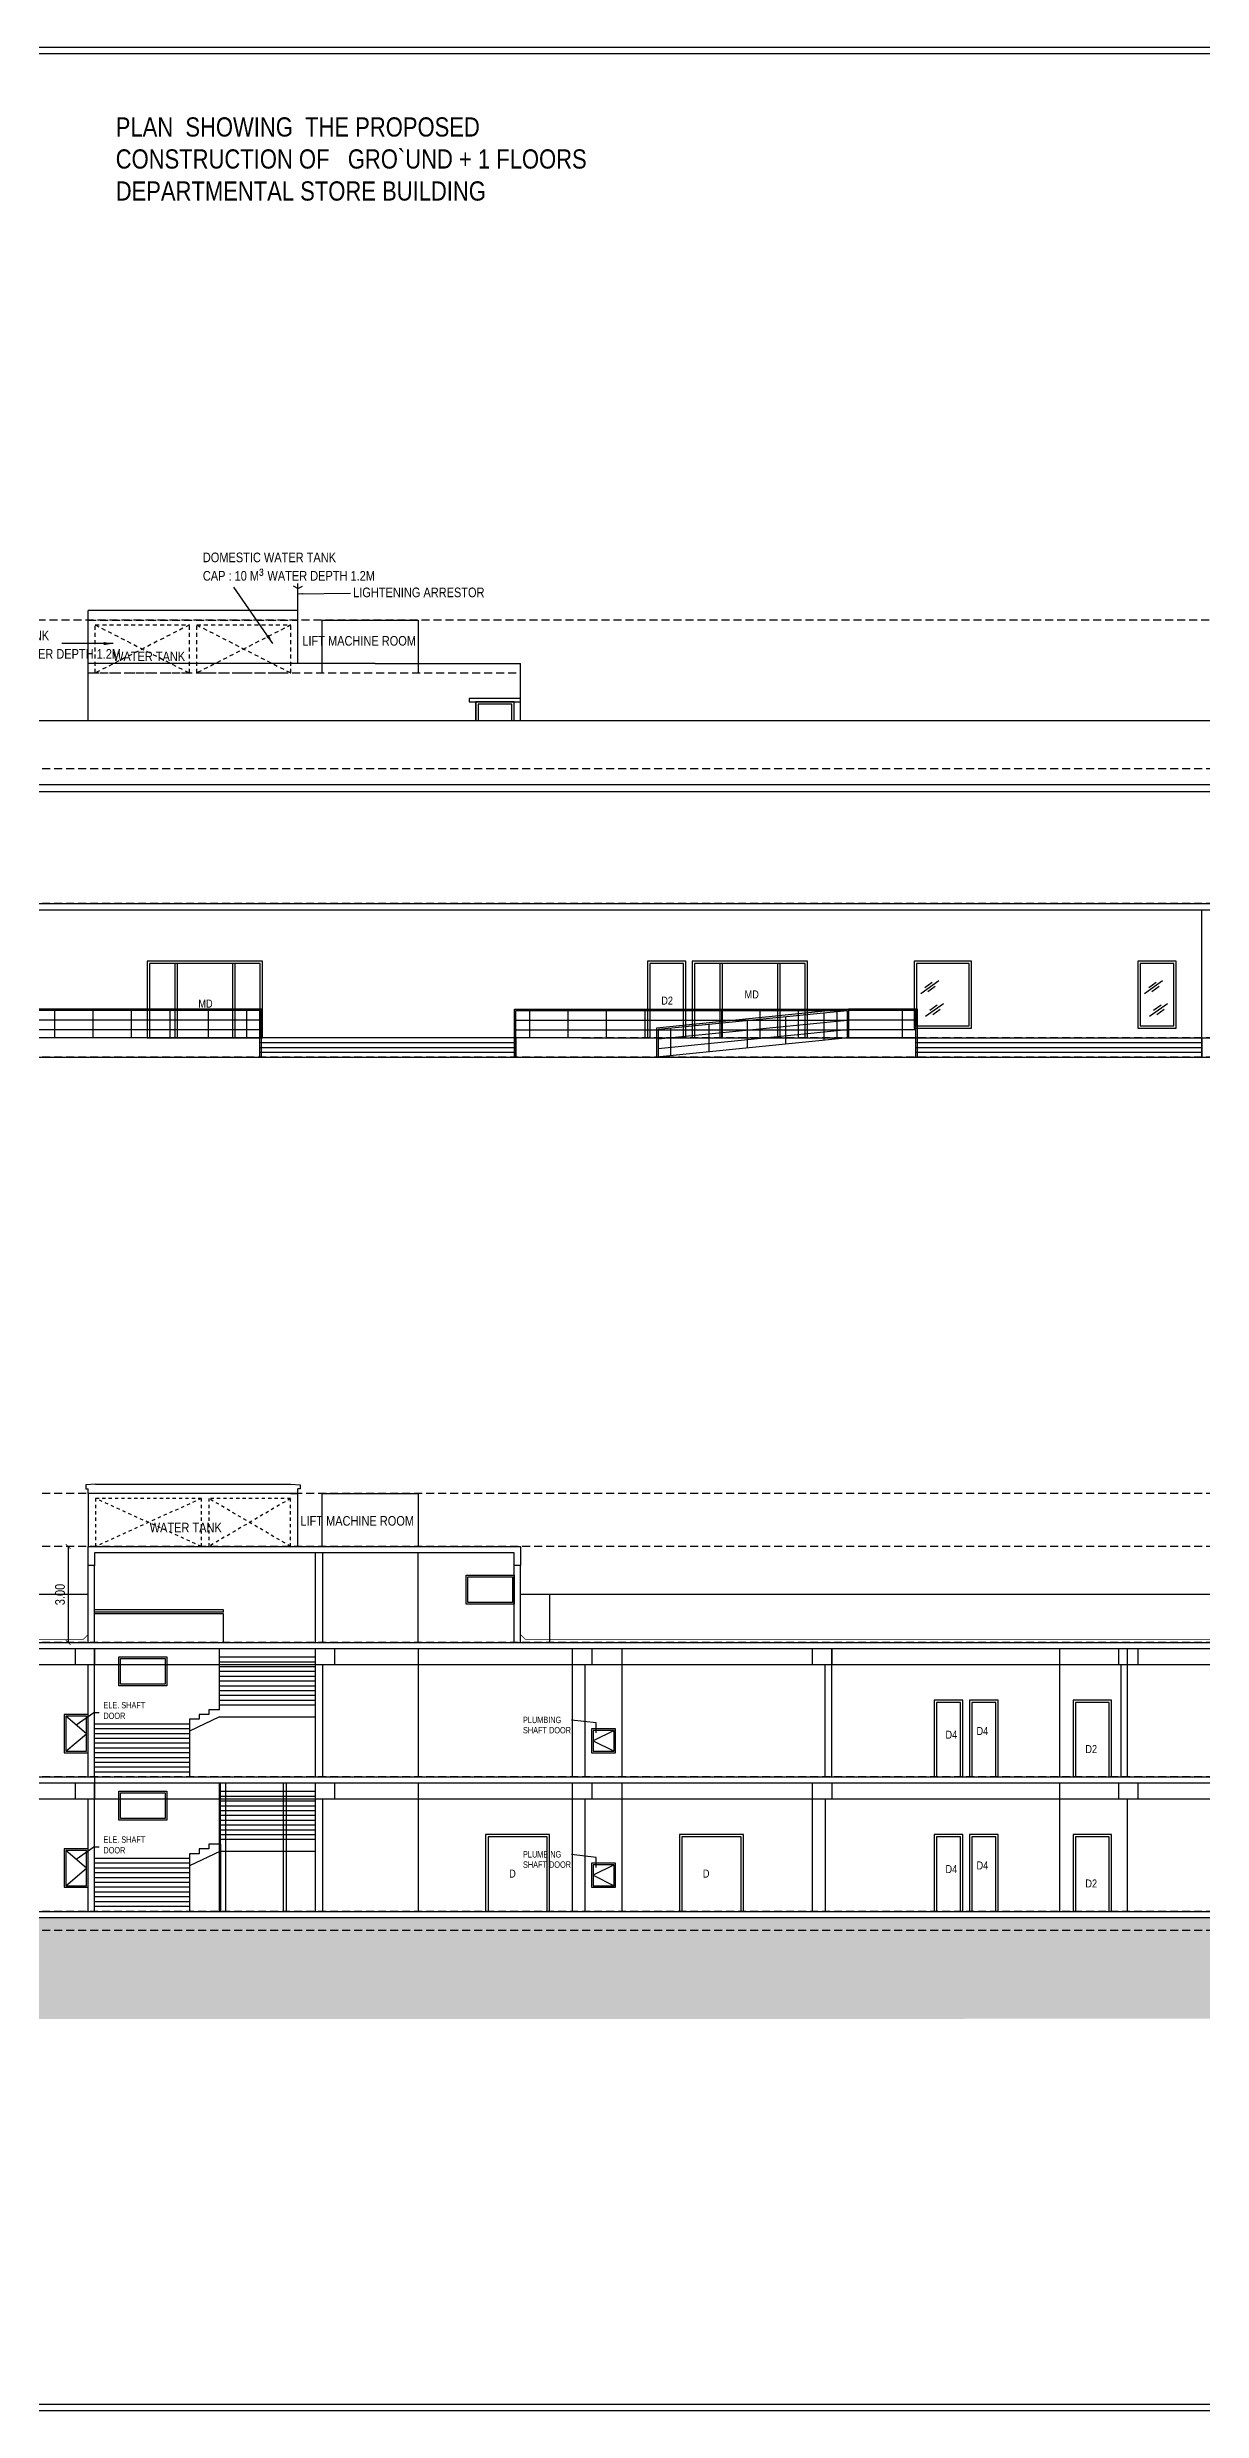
# Model space of a CAD drawing. Header units: metres. Extents: x 385023 to 385532, y 1408468 to 1408621.
# Drawn here: x 385458 to 385494.1, y 1408468.2 to 1408542.1 of the extents above; entities that cross this region are included whole.
import ezdxf
from ezdxf.enums import TextEntityAlignment as Align

# ---------------------------------------------------------------- set-up
doc = ezdxf.new("R2010")
doc.units = ezdxf.units.M
doc.header["$MEASUREMENT"] = 0
doc.linetypes.add('( Hidden )', pattern=[0.375, 0.25, -0.125])
doc.linetypes.add('DASHED', pattern=[0.75, 0.5, -0.25])
doc.layers.add('0 @ 1 (1)', color=7, linetype='Continuous')
doc.layers.add('BLK_1_STAIR_HEADROOM', color=7, linetype='Continuous', lineweight=25)
doc.styles.add('ARIAL', font='ARIALN.TTF')
doc.styles.add('BOLD', font='ARIALN.TTF', dxfattribs={"height": 15})
doc.styles.add('CGR', font='ARIALNB.TTF')
doc.styles.add('RIA-AP', font='ARIALN.TTF')
doc.styles.get("Standard").update_dxf_attribs({"font": 'ARIALN.TTF', "height": 0.35})
doc.dimstyles.new('BLG DIM-1', dxfattribs={"dimtxt": 0.25, "dimasz": 0.15, "dimexe": 0.1, "dimexo": 0.15, "dimgap": 0.08, "dimtad": 1, "dimzin": 0, "dimdsep": 46, "dimtxsty": 'ARIAL', "dimcen": 0.09, "dimclrd": 8, "dimclre": 8, "dimadec": 0, "dimazin": 0, "dimtfac": 1, "dimtofl": 0, "dimtmove": 2, "dimatfit": 3, "dimfxl": 0, "dimtolj": 1, "dimtzin": 0, "dimarcsym": 0})
doc.dimstyles.new('RIA-AP', dxfattribs={"dimtxt": 0.3, "dimasz": 0.15, "dimexe": 0, "dimexo": 1, "dimgap": 0.1, "dimtad": 1, "dimzin": 4, "dimdsep": 46, "dimtxsty": 'RIA-AP', "dimblk": 'ARCHTICK', "dimcen": 0.09, "dimse1": 1, "dimse2": 1, "dimclrd": 8, "dimclre": 8, "dimclrt": 4, "dimazin": 0, "dimtfac": 1, "dimtix": 1, "dimtofl": 0, "dimtmove": 2, "dimatfit": 3, "dimfxl": 0, "dimtolj": 1, "dimtzin": 0, "dimarcsym": 0})
doc.dimstyles.new('Standard bold', dxfattribs={"dimtxt": 0.4, "dimasz": 0.3, "dimexe": 0, "dimexo": 1, "dimgap": 0.05, "dimtad": 0, "dimzin": 4, "dimdsep": 46, "dimtxsty": 'CGR', "dimblk": 'ARCHTICK', "dimcen": 0.09, "dimclrd": 8, "dimclre": 8, "dimclrt": 4, "dimazin": 0, "dimtfac": 1, "dimtofl": 0, "dimtmove": 2, "dimatfit": 3, "dimfxl": 0, "dimtolj": 1, "dimtzin": 0, "dimarcsym": 0})

# ---------------------------------------------------------------- blocks, each defined once
blk = doc.blocks.new('_ArchTick')
at = {"color": 0, "linetype": 'ByBlock', "const_width": 0.15}
blk.add_lwpolyline([(-0.5, -0.5), (0.5, 0.5)], dxfattribs=at)
blk = doc.blocks.new('*D749')
at = {"layer": 'BLK_1_STAIR_HEADROOM', "color": 8, "lineweight": -2}
blk.add_line((385458.638, 1408495.212), (385458.638, 1408492.211), dxfattribs=at)
at = {"layer": 'Defpoints', "color": 0}
for p in [(385459.452, 1408495.212), (385458.638, 1408492.211), (385459.452, 1408492.211)]:
    blk.add_point(p, dxfattribs=at)
at = {"layer": 'BLK_1_STAIR_HEADROOM', "color": 8, "lineweight": -2, "xscale": 0.15, "yscale": 0.15, "zscale": 0.15}
for p, rotation in [((385458.638, 1408495.212), 90), ((385458.638, 1408492.211), 270)]:
    blk.add_blockref('_ArchTick', p, dxfattribs=dict(at, rotation=rotation))
at = {"layer": 'BLK_1_STAIR_HEADROOM', "color": 0, "insert": (385458.385, 1408493.711), "char_height": 0.3, "attachment_point": 5, "rotation": 90, "style": 'RIA-AP'}
blk.add_mtext('\\A1;3.00', dxfattribs=at)

msp = doc.modelspace()

# ---------------------------------------------------------------- hatches: boundary and pattern name
at = {"linetype": 'Continuous'}
h = msp.add_hatch(dxfattribs=at)
h.set_pattern_fill('EARTH', color=252, scale=5)
h.set_pattern_definition([(0, (384202.4413, 1406044.1459), (1.25, 1.25), [1.25, -1.25]), (0, (384202.4413, 1406044.6146), (1.25, 1.25), [1.25, -1.25]), (0, (384202.4413, 1406045.0834), (1.25, 1.25), [1.25, -1.25]), (90, (384202.5976, 1406045.2396), (-1.25, 1.25), [1.25, -1.25]), (90, (384203.0663, 1406045.2396), (-1.25, 1.25), [1.25, -1.25]), (90, (384203.535, 1406045.2396), (-1.25, 1.25), [1.25, -1.25])])
h.paths.add_polyline_path([(385422.217, 1408483.212), (385427.181, 1408483.212), (385427.181, 1408483.245), (385427.181, 1408483.382), (385427.181, 1408483.612), (385506.281, 1408483.612), (385506.281, 1408483.012), (385511.093, 1408483.012), (385511.158, 1408480.462), (385422.217, 1408480.431)])

# ---------------------------------------------------------------- linework, layer by layer
at = {"color": 7}
for p, q in [((385465.82, 1408525.144, 0.025), (385465.679, 1408525.218, 0.025)), ((385465.82, 1408525.144, 0.025), (385465.82, 1408525.296, 0.025)), ((385465.82, 1408525.144, 0.025), (385465.961, 1408525.218, 0.025)), ((385465.82, 1408524.447, 0.025), (385465.82, 1408525.144, 0.025))]:
    msp.add_line(p, q, dxfattribs=at)
at = {"linetype": '( Hidden )'}
for p, q in [((385511.928, 1408524.147, 0.025), (385423.203, 1408524.147, 0.025)), ((385512.454, 1408519.502, 0.025), (385423.882, 1408519.502, 0.025)), ((385512.454, 1408519.502, 0.025), (385423.882, 1408519.502, 0.025)), ((385512.454, 1408515.302, 0.025), (385423.882, 1408515.302, 0.025)), ((385512.454, 1408511.102, 0.025), (385423.882, 1408511.102, 0.025)), ((385512.454, 1408510.502, 0.025), (385423.882, 1408510.502, 0.025)), ((385512.455, 1408496.862, 0.025), (385423.73, 1408496.862, 0.025)), ((385512.455, 1408495.212, 0.025), (385423.73, 1408495.212, 0.025)), ((385512.455, 1408492.212, 0.025), (385423.73, 1408492.212, 0.025)), ((385512.455, 1408488.012, 0.025), (385423.73, 1408488.012, 0.025)), ((385512.455, 1408488.012, 0.025), (385423.73, 1408488.012, 0.025)), ((385512.455, 1408483.812, 0.025), (385423.73, 1408483.812, 0.025)), ((385512.455, 1408483.212, 0.025), (385423.73, 1408483.212, 0.025))]:
    msp.add_line(p, q, dxfattribs=at)
for p, q in [((385465.82, 1408524.45, 0.025), (385459.265, 1408524.45, 0.025)), ((385494.066, 1408511.102, 0.025), (385494.066, 1408515.102, 0.025)), ((385472.634, 1408511.102, 0.025), (385472.634, 1408510.502, 0.025)), ((385494.066, 1408511.102, 0.025), (385494.066, 1408510.502, 0.025)), ((385473.696, 1408492.212, 0.025), (385473.696, 1408493.712, 0.025)), ((385463.366, 1408490.112, 0.025), (385463.366, 1408492.012, 0.025)), ((385469.576, 1408492.012, 0.025), (385469.576, 1408488.012, 0.025)), ((385462.436, 1408489.662, 0.025), (385459.466, 1408489.662, 0.025)), ((385462.436, 1408489.512, 0.025), (385459.466, 1408489.512, 0.025)), ((385462.436, 1408489.362, 0.025), (385459.466, 1408489.362, 0.025)), ((385463.366, 1408489.888, 0.025), (385462.436, 1408489.438, 0.025)), ((385462.436, 1408489.812, 0.025), (385462.436, 1408488.012, 0.025)), ((385463.366, 1408489.888, 0.025), (385466.366, 1408489.888, 0.025)), ((385462.436, 1408489.212, 0.025), (385459.466, 1408489.212, 0.025)), ((385462.436, 1408489.062, 0.025), (385459.466, 1408489.062, 0.025)), ((385462.436, 1408488.912, 0.025), (385459.466, 1408488.912, 0.025)), ((385462.436, 1408488.762, 0.025), (385459.466, 1408488.762, 0.025)), ((385462.436, 1408488.612, 0.025), (385459.466, 1408488.612, 0.025)), ((385462.436, 1408488.462, 0.025), (385459.466, 1408488.462, 0.025)), ((385462.436, 1408488.462, 0.025), (385459.466, 1408488.462, 0.025)), ((385462.436, 1408488.312, 0.025), (385459.466, 1408488.312, 0.025)), ((385462.436, 1408488.162, 0.025), (385459.466, 1408488.162, 0.025)), ((385463.396, 1408485.912, 0.025), (385463.396, 1408487.812, 0.025)), ((385469.576, 1408487.812, 0.025), (385469.576, 1408483.812, 0.025)), ((385463.396, 1408485.688, 0.025), (385462.436, 1408485.238, 0.025)), ((385462.436, 1408485.612, 0.025), (385462.436, 1408483.812, 0.025)), ((385463.396, 1408485.912, 0.025), (385463.396, 1408483.812, 0.025)), ((385462.436, 1408485.462, 0.025), (385459.466, 1408485.462, 0.025)), ((385462.436, 1408485.312, 0.025), (385459.466, 1408485.312, 0.025)), ((385462.436, 1408485.162, 0.025), (385459.466, 1408485.162, 0.025)), ((385462.436, 1408485.012, 0.025), (385459.466, 1408485.012, 0.025)), ((385462.436, 1408484.862, 0.025), (385459.466, 1408484.862, 0.025)), ((385462.436, 1408484.712, 0.025), (385459.466, 1408484.712, 0.025)), ((385462.436, 1408484.562, 0.025), (385459.466, 1408484.562, 0.025)), ((385462.436, 1408484.412, 0.025), (385459.466, 1408484.412, 0.025)), ((385462.436, 1408484.262, 0.025), (385459.466, 1408484.262, 0.025)), ((385462.436, 1408484.262, 0.025), (385459.466, 1408484.262, 0.025)), ((385462.436, 1408484.112, 0.025), (385459.466, 1408484.112, 0.025)), ((385426.981, 1408483.812, 0.025), (385506.481, 1408483.812, 0.025)), ((385506.281, 1408483.612, 0.025), (385426.981, 1408483.612, 0.025)), ((385462.436, 1408483.962, 0.025), (385459.466, 1408483.962, 0.025))]:
    msp.add_line(p, q)
at = {"color": 3}
for p, q in [((385459.265, 1408522.802, 0.025), (385459.265, 1408524.45, 0.025)), ((385465.82, 1408524.45, 0.025), (385459.265, 1408524.45, 0.025)), ((385465.82, 1408522.802, 0.025), (385465.82, 1408524.45, 0.025)), ((385459.265, 1408521.002, 0.025), (385459.265, 1408522.802, 0.025)), ((385468.234, 1408522.802, 0.025), (385459.265, 1408522.802, 0.025)), ((385468.234, 1408522.802, 0.025), (385472.775, 1408522.802, 0.025)), ((385472.775, 1408521.002, 0.025), (385472.775, 1408522.802, 0.025)), ((385471.375, 1408521.002, 0.025), (385471.375, 1408521.602, 0.025)), ((385472.575, 1408521.002, 0.025), (385472.575, 1408521.602, 0.025)), ((385464.634, 1408510.502, 0.025), (385464.634, 1408511.102, 0.025)), ((385472.634, 1408510.502, 0.025), (385472.634, 1408511.102, 0.025)), ((385485.13, 1408510.502, 0.025), (385485.13, 1408511.102, 0.025)), ((385494.066, 1408510.502, 0.025), (385494.066, 1408511.102, 0.025)), ((385494.066, 1408510.502, 0.025), (385494.066, 1408511.102, 0.025))]:
    msp.add_line(p, q, dxfattribs=at)
at = {"linetype": 'DASHED', "ltscale": 0.5}
for p, q in [((385459.265, 1408524.147, 0.025), (385465.82, 1408524.147, 0.025)), ((385459.265, 1408522.502, 0.025), (385472.775, 1408522.502, 0.025))]:
    msp.add_line(p, q, dxfattribs=at)
at = {"color": 8, "linetype": 'DASHED', "ltscale": 0.25}
for p, q in [((385459.485, 1408522.502, 0.025), (385459.485, 1408524.002, 0.025)), ((385462.428, 1408524.002, 0.025), (385459.485, 1408522.502, 0.025)), ((385459.485, 1408524.002, 0.025), (385462.428, 1408522.502, 0.025)), ((385459.485, 1408524.002, 0.025), (385462.428, 1408524.002, 0.025)), ((385462.428, 1408522.502, 0.025), (385462.428, 1408524.002, 0.025)), ((385462.658, 1408522.502, 0.025), (385462.658, 1408524.002, 0.025)), ((385465.6, 1408524.002, 0.025), (385462.658, 1408522.502, 0.025)), ((385462.658, 1408524.002, 0.025), (385465.6, 1408522.502, 0.025)), ((385462.658, 1408524.002, 0.025), (385465.6, 1408524.002, 0.025)), ((385465.6, 1408522.502, 0.025), (385465.6, 1408524.002, 0.025)), ((385459.485, 1408522.502, 0.025), (385462.428, 1408522.502, 0.025)), ((385462.658, 1408522.502, 0.025), (385465.6, 1408522.502, 0.025))]:
    msp.add_line(p, q, dxfattribs=at)
at = {"lineweight": -2}
for p, q in [((385466.566, 1408524.152, 0.025), (385466.566, 1408522.502, 0.025)), ((385501.288, 1408521.002, 0.025), (385431.591, 1408521.002, 0.025)), ((385426.981, 1408515.302, 0.025), (385506.48, 1408515.302, 0.025)), ((385426.981, 1408515.102, 0.025), (385506.48, 1408515.102, 0.025)), ((385474.682, 1408511.102, 0.025), (385442.367, 1408511.102, 0.025)), ((385474.682, 1408511.102, 0.025), (385499.39, 1408511.102, 0.025)), ((385423.882, 1408510.502, 0.025), (385512.454, 1408510.502, 0.025)), ((385459.494, 1408497.161, 0.025), (385465.588, 1408497.161, 0.025)), ((385466.566, 1408496.862, 0.025), (385466.566, 1408495.212, 0.025)), ((385459.266, 1408492.212, 0.025), (385459.266, 1408495.212, 0.025)), ((385459.466, 1408492.212, 0.025), (385459.466, 1408494.612, 0.025)), ((385466.366, 1408492.212, 0.025), (385466.366, 1408495.012, 0.025)), ((385466.366, 1408492.212, 0.025), (385466.366, 1408495.012, 0.025)), ((385466.596, 1408492.212, 0.025), (385466.596, 1408495.012, 0.025)), ((385466.596, 1408492.212, 0.025), (385466.596, 1408495.012, 0.025)), ((385469.576, 1408492.212, 0.025), (385469.576, 1408495.012, 0.025)), ((385472.576, 1408492.212, 0.025), (385472.576, 1408494.612, 0.025)), ((385472.776, 1408492.212, 0.025), (385472.776, 1408494.612, 0.025)), ((385459.266, 1408493.712, 0.025), (385427.181, 1408493.712, 0.025)), ((385502.523, 1408493.712, 0.025), (385472.776, 1408493.712, 0.025)), ((385459.266, 1408488.012, 0.025), (385459.266, 1408491.512, 0.025)), ((385459.266, 1408488.012, 0.025), (385459.266, 1408491.512, 0.025)), ((385459.466, 1408488.012, 0.025), (385459.466, 1408492.012, 0.025)), ((385459.466, 1408488.012, 0.025), (385459.466, 1408492.012, 0.025)), ((385466.366, 1408488.012, 0.025), (385466.366, 1408492.012, 0.025)), ((385466.366, 1408488.012, 0.025), (385466.366, 1408492.012, 0.025)), ((385466.596, 1408488.012, 0.025), (385466.596, 1408491.512, 0.025)), ((385466.596, 1408488.012, 0.025), (385466.596, 1408491.512, 0.025)), ((385474.402, 1408488.012, 0.025), (385474.402, 1408492.012, 0.025)), ((385474.801, 1408488.012, 0.025), (385474.801, 1408491.512, 0.025)), ((385475.951, 1408488.012, 0.025), (385475.951, 1408492.012, 0.025)), ((385482.302, 1408488.012, 0.025), (385482.302, 1408491.512, 0.025)), ((385482.502, 1408488.012, 0.025), (385482.502, 1408492.012, 0.025)), ((385489.626, 1408488.012, 0.025), (385489.626, 1408492.012, 0.025)), ((385491.545, 1408488.012, 0.025), (385491.545, 1408491.512, 0.025)), ((385491.745, 1408488.012, 0.025), (385491.745, 1408492.012, 0.025)), ((385491.745, 1408488.012, 0.025), (385491.745, 1408491.512, 0.025)), ((385459.466, 1408488.012, 0.025), (385459.466, 1408487.812, 0.025)), ((385459.466, 1408488.012, 0.025), (385459.466, 1408487.812, 0.025)), ((385459.466, 1408483.812, 0.025), (385459.466, 1408487.812, 0.025)), ((385463.366, 1408483.812, 0.025), (385463.366, 1408487.812, 0.025)), ((385463.566, 1408483.812, 0.025), (385463.566, 1408487.812, 0.025)), ((385465.365, 1408483.812, 0.025), (385465.365, 1408487.812, 0.025)), ((385465.465, 1408483.812, 0.025), (385465.465, 1408487.812, 0.025)), ((385466.366, 1408483.812, 0.025), (385466.366, 1408487.812, 0.025)), ((385474.402, 1408483.812, 0.025), (385474.402, 1408487.812, 0.025)), ((385475.951, 1408483.812, 0.025), (385475.951, 1408487.812, 0.025)), ((385481.903, 1408483.812, 0.025), (385481.903, 1408487.812, 0.025)), ((385489.626, 1408483.812, 0.025), (385489.626, 1408487.812, 0.025)), ((385459.266, 1408483.812, 0.025), (385459.266, 1408487.312, 0.025)), ((385466.596, 1408483.812, 0.025), (385466.596, 1408487.312, 0.025)), ((385474.801, 1408483.812, 0.025), (385474.801, 1408487.312, 0.025)), ((385482.304, 1408483.812, 0.025), (385482.304, 1408487.312, 0.025)), ((385491.745, 1408483.812, 0.025), (385491.745, 1408487.312, 0.025))]:
    msp.add_line(p, q, dxfattribs=at)
at = {"color": 1, "linetype": 'ByBlock'}
for p, q in [((385461.976, 1408513.429, 0.025), (385461.976, 1408511.102, 0.025)), ((385462.049, 1408513.429, 0.025), (385462.049, 1408511.102, 0.025)), ((385463.776, 1408513.429, 0.025), (385463.776, 1408511.102, 0.025)), ((385463.849, 1408513.429, 0.025), (385463.849, 1408511.102, 0.025)), ((385479.009, 1408513.429, 0.025), (385479.009, 1408511.102, 0.025)), ((385479.082, 1408513.429, 0.025), (385479.082, 1408511.102, 0.025)), ((385480.809, 1408513.429, 0.025), (385480.809, 1408511.102, 0.025)), ((385480.882, 1408513.429, 0.025), (385480.882, 1408511.102, 0.025)), ((385485.846, 1408512.879, 0.025), (385485.282, 1408512.475, 0.025)), ((385492.843, 1408512.879, 0.025), (385492.279, 1408512.475, 0.025)), ((385485.644, 1408512.836, 0.025), (385485.412, 1408512.67, 0.025)), ((385485.999, 1408512.17, 0.025), (385485.435, 1408511.766, 0.025)), ((385485.74, 1408512.702, 0.025), (385485.508, 1408512.536, 0.025)), ((385485.797, 1408512.126, 0.025), (385485.566, 1408511.96, 0.025)), ((385492.64, 1408512.836, 0.025), (385492.409, 1408512.67, 0.025)), ((385492.996, 1408512.17, 0.025), (385492.432, 1408511.766, 0.025)), ((385492.736, 1408512.702, 0.025), (385492.505, 1408512.536, 0.025)), ((385492.794, 1408512.126, 0.025), (385492.563, 1408511.96, 0.025)), ((385485.893, 1408511.992, 0.025), (385485.662, 1408511.826, 0.025)), ((385492.89, 1408511.992, 0.025), (385492.659, 1408511.826, 0.025))]:
    msp.add_line(p, q, dxfattribs=at)
at = {"color": 1}
for p, q in [((385458.212, 1408511.952, 0.025), (385458.212, 1408511.102, 0.025)), ((385459.412, 1408511.952, 0.025), (385459.412, 1408511.102, 0.025)), ((385460.612, 1408511.952, 0.025), (385460.612, 1408511.102, 0.025)), ((385461.812, 1408511.952, 0.025), (385461.812, 1408511.102, 0.025)), ((385463.012, 1408511.952, 0.025), (385463.012, 1408511.102, 0.025)), ((385464.212, 1408511.952, 0.025), (385464.212, 1408511.102, 0.025)), ((385473.057, 1408511.952, 0.025), (385473.057, 1408511.102, 0.025)), ((385474.257, 1408511.952, 0.025), (385474.257, 1408511.102, 0.025)), ((385475.457, 1408511.952, 0.025), (385475.457, 1408511.102, 0.025)), ((385476.657, 1408511.952, 0.025), (385476.657, 1408511.102, 0.025)), ((385477.46, 1408511.397, 0.025), (385477.46, 1408510.545, 0.025)), ((385477.46, 1408511.391, 0.025), (385477.46, 1408510.545, 0.025)), ((385477.857, 1408511.952, 0.025), (385477.857, 1408511.102, 0.025)), ((385478.66, 1408511.517, 0.025), (385478.66, 1408510.665, 0.025)), ((385479.057, 1408511.952, 0.025), (385479.057, 1408511.102, 0.025)), ((385479.86, 1408511.638, 0.025), (385479.86, 1408510.785, 0.025)), ((385480.257, 1408511.952, 0.025), (385480.257, 1408511.102, 0.025)), ((385481.06, 1408511.758, 0.025), (385481.06, 1408510.905, 0.025)), ((385481.457, 1408511.952, 0.025), (385481.457, 1408511.102, 0.025)), ((385482.26, 1408511.878, 0.025), (385482.26, 1408511.025, 0.025)), ((385482.657, 1408511.952, 0.025), (385482.657, 1408511.102, 0.025)), ((385484.707, 1408511.952, 0.025), (385484.707, 1408511.102, 0.025))]:
    msp.add_line(p, q, dxfattribs=at)
at = {"linetype": 'DASHED', "ltscale": 0.05}
for p, q in [((385462.803, 1408496.712, 0.025), (385459.496, 1408495.212, 0.025)), ((385462.803, 1408495.212, 0.025), (385459.496, 1408496.712, 0.025)), ((385465.589, 1408496.712, 0.025), (385463.033, 1408495.212, 0.025)), ((385465.589, 1408495.212, 0.025), (385463.033, 1408496.712, 0.025))]:
    msp.add_line(p, q, dxfattribs=at)
at = {"color": 8}
for p, q in [((385506.299, 1408491.512, 0.025), (385427.199, 1408491.512, 0.025)), ((385506.281, 1408487.312, 0.025), (385427.181, 1408487.312, 0.025))]:
    msp.add_line(p, q, dxfattribs=at)
at = {"ltscale": 0.2}
for p, q in [((385463.366, 1408491.762, 0.025), (385466.366, 1408491.762, 0.025)), ((385463.366, 1408491.612, 0.025), (385466.366, 1408491.612, 0.025)), ((385463.366, 1408491.462, 0.025), (385466.366, 1408491.462, 0.025)), ((385463.366, 1408491.312, 0.025), (385466.366, 1408491.312, 0.025)), ((385463.366, 1408491.162, 0.025), (385466.366, 1408491.162, 0.025)), ((385463.366, 1408491.012, 0.025), (385466.366, 1408491.012, 0.025)), ((385463.366, 1408490.862, 0.025), (385466.366, 1408490.862, 0.025)), ((385463.366, 1408490.712, 0.025), (385466.366, 1408490.712, 0.025)), ((385463.366, 1408490.562, 0.025), (385466.366, 1408490.562, 0.025)), ((385463.366, 1408490.412, 0.025), (385466.366, 1408490.412, 0.025)), ((385463.366, 1408490.262, 0.025), (385466.366, 1408490.262, 0.025)), ((385463.396, 1408487.562, 0.025), (385466.366, 1408487.562, 0.025)), ((385463.396, 1408487.412, 0.025), (385466.366, 1408487.412, 0.025)), ((385463.396, 1408487.262, 0.025), (385466.366, 1408487.262, 0.025)), ((385463.396, 1408487.112, 0.025), (385466.366, 1408487.112, 0.025)), ((385463.396, 1408486.962, 0.025), (385466.366, 1408486.962, 0.025)), ((385463.396, 1408486.812, 0.025), (385466.366, 1408486.812, 0.025)), ((385463.396, 1408486.662, 0.025), (385466.366, 1408486.662, 0.025)), ((385463.396, 1408486.512, 0.025), (385466.366, 1408486.512, 0.025)), ((385463.396, 1408486.362, 0.025), (385466.366, 1408486.362, 0.025)), ((385463.396, 1408486.212, 0.025), (385466.366, 1408486.212, 0.025)), ((385463.396, 1408486.062, 0.025), (385466.366, 1408486.062, 0.025)), ((385463.396, 1408485.688, 0.025), (385466.366, 1408485.688, 0.025))]:
    msp.add_line(p, q, dxfattribs=at)
at = {"color": 8, "elevation": 0.025}
for points in [[(385419.784, 1408468.209), (385419.784, 1408542.051), (385532.284, 1408542.051), (385532.284, 1408468.209)], [(385486.603, 1408490.412), (385485.703, 1408490.412), (385485.703, 1408488.012), (385486.603, 1408488.012)], [(385486.53, 1408490.339), (385485.776, 1408490.339), (385485.776, 1408488.012), (385486.53, 1408488.012)], [(385487.703, 1408490.412), (385486.803, 1408490.412), (385486.803, 1408488.012), (385487.703, 1408488.012)], [(385487.63, 1408490.339), (385486.877, 1408490.339), (385486.877, 1408488.012), (385487.63, 1408488.012)], [(385491.25, 1408490.412), (385490.051, 1408490.412), (385490.051, 1408488.012), (385491.25, 1408488.012)], [(385491.177, 1408490.339), (385490.124, 1408490.339), (385490.124, 1408488.012), (385491.177, 1408488.012)], [(385473.687, 1408486.212), (385471.687, 1408486.212), (385471.687, 1408483.812), (385473.687, 1408483.812)], [(385473.614, 1408486.139), (385471.76, 1408486.139), (385471.76, 1408483.812), (385473.614, 1408483.812)], [(385479.741, 1408486.212), (385477.741, 1408486.212), (385477.741, 1408483.812), (385479.741, 1408483.812)], [(385479.667, 1408486.139), (385477.814, 1408486.139), (385477.814, 1408483.812), (385479.667, 1408483.812)], [(385486.603, 1408486.212), (385485.703, 1408486.212), (385485.703, 1408483.812), (385486.603, 1408483.812)], [(385486.53, 1408486.139), (385485.776, 1408486.139), (385485.776, 1408483.812), (385486.53, 1408483.812)], [(385487.703, 1408486.212), (385486.803, 1408486.212), (385486.803, 1408483.812), (385487.703, 1408483.812)], [(385487.63, 1408486.139), (385486.877, 1408486.139), (385486.877, 1408483.812), (385487.63, 1408483.812)], [(385491.25, 1408486.212), (385490.051, 1408486.212), (385490.051, 1408483.812), (385491.25, 1408483.812)], [(385491.177, 1408486.139), (385490.124, 1408486.139), (385490.124, 1408483.812), (385491.177, 1408483.812)]]:
    msp.add_lwpolyline(points, close=True, dxfattribs=at)
at = {"color": 6, "elevation": 0.025}
msp.add_lwpolyline([(385419.984, 1408468.409), (385419.984, 1408541.851), (385532.084, 1408541.851), (385532.084, 1408468.409)], close=True, dxfattribs=at)
at = {"lineweight": -2, "elevation": 0.025}
for points in [[(385466.566, 1408524.152), (385469.576, 1408524.152), (385469.576, 1408522.502)], [(385426.981, 1408518.802), (385507.08, 1408518.802), (385507.08, 1408519.002), (385426.981, 1408519.002)], [(385426.981, 1408518.802), (385507.08, 1408518.802), (385507.08, 1408519.002), (385426.981, 1408519.002)], [(385459.494, 1408497.161), (385459.191, 1408497.142), (385459.191, 1408497.012)], [(385459.191, 1408497.012), (385459.266, 1408497.012)], [(385459.494, 1408496.862), (385459.494, 1408496.862), (385459.266, 1408496.862), (385459.266, 1408497.012)], [(385465.588, 1408497.161), (385465.891, 1408497.142), (385465.891, 1408497.012)], [(385465.588, 1408496.862), (385465.816, 1408496.862), (385465.816, 1408497.012)], [(385465.891, 1408497.012), (385465.816, 1408497.012)], [(385466.566, 1408496.862), (385469.576, 1408496.862), (385469.576, 1408495.212)]]:
    msp.add_lwpolyline(points, dxfattribs=at)
at = {"elevation": 0.025}
for points in [[(385472.775, 1408521.702), (385471.175, 1408521.702), (385471.175, 1408521.602), (385472.775, 1408521.602)], [(385471.076, 1408494.312), (385472.576, 1408494.312), (385472.576, 1408493.412), (385471.076, 1408493.412)], [(385471.126, 1408494.262), (385472.526, 1408494.262), (385472.526, 1408493.462), (385471.126, 1408493.462)], [(385460.221, 1408491.762), (385461.721, 1408491.762), (385461.721, 1408490.862), (385460.221, 1408490.862)], [(385460.271, 1408491.712), (385461.671, 1408491.712), (385461.671, 1408490.912), (385460.271, 1408490.912)], [(385474.999, 1408488.762), (385475.749, 1408488.762), (385475.749, 1408489.512), (385474.999, 1408489.512)], [(385475.049, 1408488.812), (385475.699, 1408488.812), (385475.699, 1408489.462), (385475.049, 1408489.462)], [(385460.221, 1408487.562), (385461.721, 1408487.562), (385461.721, 1408486.662), (385460.221, 1408486.662)], [(385460.271, 1408487.512), (385461.671, 1408487.512), (385461.671, 1408486.712), (385460.271, 1408486.712)], [(385474.999, 1408484.562), (385475.749, 1408484.562), (385475.749, 1408485.312), (385474.999, 1408485.312)], [(385475.049, 1408484.612), (385475.699, 1408484.612), (385475.699, 1408485.262), (385475.049, 1408485.262)]]:
    msp.add_lwpolyline(points, close=True, dxfattribs=at)
at = {"linetype": 'ByBlock', "elevation": 0.025}
msp.add_lwpolyline([(385472.575, 1408521.002), (385472.575, 1408521.602), (385471.375, 1408521.602), (385471.375, 1408521.002)], dxfattribs=at)
at = {"color": 1, "linetype": 'ByBlock', "elevation": 0.025}
msp.add_lwpolyline([(385472.502, 1408521.002), (385472.502, 1408521.529), (385471.448, 1408521.529), (385471.448, 1408521.002)], dxfattribs=at)
at = {"linetype": 'ByBlock', "elevation": 0.025}
for points in [[(385464.712, 1408513.502), (385461.112, 1408513.502), (385461.112, 1408511.102), (385464.712, 1408511.102)], [(385477.945, 1408513.502), (385476.745, 1408513.502), (385476.745, 1408511.102), (385477.945, 1408511.102)], [(385481.745, 1408513.502), (385478.145, 1408513.502), (385478.145, 1408511.102), (385481.745, 1408511.102)], [(385486.875, 1408513.502), (385485.075, 1408513.502), (385485.075, 1408511.402), (385486.875, 1408511.402)], [(385493.266, 1408513.502), (385492.072, 1408513.502), (385492.072, 1408511.402), (385493.266, 1408511.402)], [(385459.266, 1408489.962), (385458.516, 1408489.962), (385458.516, 1408488.762), (385459.266, 1408488.762)], [(385459.216, 1408489.912), (385458.566, 1408489.912), (385458.566, 1408488.812), (385459.216, 1408488.812)], [(385459.266, 1408485.762), (385458.516, 1408485.762), (385458.516, 1408484.562), (385459.266, 1408484.562)], [(385459.216, 1408485.712), (385458.566, 1408485.712), (385458.566, 1408484.612), (385459.216, 1408484.612)]]:
    msp.add_lwpolyline(points, close=True, dxfattribs=at)
at = {"color": 1, "linetype": 'ByBlock', "elevation": 0.025}
for points in [[(385464.639, 1408513.429), (385461.185, 1408513.429), (385461.185, 1408511.102), (385464.639, 1408511.102)], [(385477.872, 1408513.429), (385476.818, 1408513.429), (385476.818, 1408511.102), (385477.872, 1408511.102)], [(385481.672, 1408513.429), (385478.218, 1408513.429), (385478.218, 1408511.102), (385481.672, 1408511.102)], [(385486.802, 1408513.429), (385485.148, 1408513.429), (385485.148, 1408511.475), (385486.802, 1408511.475)], [(385493.193, 1408513.429), (385492.145, 1408513.429), (385492.145, 1408511.475), (385493.193, 1408511.475)]]:
    msp.add_lwpolyline(points, close=True, dxfattribs=at)
at = {"color": 1, "elevation": 0.025}
for points in [[(385464.684, 1408510.502), (385464.684, 1408512.002), (385451.783, 1408512.002), (385451.783, 1408511.102)], [(385464.634, 1408510.502), (385464.634, 1408511.952), (385451.833, 1408511.952), (385451.833, 1408511.102)], [(385464.634, 1408511.652), (385451.833, 1408511.652)], [(385472.584, 1408510.502), (385472.584, 1408512.002), (385483.03, 1408512.002), (385483.03, 1408511.102)], [(385472.634, 1408510.502), (385472.634, 1408511.952), (385482.98, 1408511.952), (385482.98, 1408511.102)], [(385472.634, 1408511.652), (385482.98, 1408511.652)], [(385482.493, 1408511.952), (385477.03, 1408511.405), (385477.03, 1408510.502)], [(385482.98, 1408511.951), (385477.08, 1408511.359), (385477.08, 1408510.502)], [(385482.98, 1408511.649), (385477.08, 1408511.058)], [(385485.18, 1408510.502), (385485.18, 1408512.002), (385483.03, 1408512.002), (385483.03, 1408511.102)], [(385485.13, 1408510.502), (385485.13, 1408511.952), (385483.03, 1408511.952)], [(385485.13, 1408511.652), (385483.03, 1408511.652)], [(385464.634, 1408511.352), (385451.833, 1408511.352)], [(385472.634, 1408511.352), (385482.98, 1408511.352)], [(385482.98, 1408511.348), (385477.08, 1408510.757)], [(385485.13, 1408511.352), (385483.03, 1408511.352)]]:
    msp.add_lwpolyline(points, dxfattribs=at)
at = {"color": 3, "elevation": 0.025}
for points in [[(385464.634, 1408510.952), (385472.634, 1408510.952)], [(385464.634, 1408510.802), (385472.634, 1408510.802)], [(385464.634, 1408510.652), (385472.634, 1408510.652)], [(385485.13, 1408511.102), (385483.03, 1408511.102), (385477.03, 1408510.502)], [(385485.13, 1408510.952), (385494.066, 1408510.952)], [(385485.13, 1408510.802), (385494.066, 1408510.802)], [(385485.13, 1408510.652), (385494.066, 1408510.652)], [(385464.634, 1408510.502), (385472.634, 1408510.502)], [(385485.13, 1408510.502), (385494.066, 1408510.502)], [(385465.816, 1408495.212), (385465.816, 1408496.862), (385459.266, 1408496.862), (385459.266, 1408495.212)]]:
    msp.add_lwpolyline(points, dxfattribs=at)
at = {"linetype": 'DASHED', "ltscale": 0.05, "elevation": 0.025}
for points in [[(385462.803, 1408495.212), (385462.803, 1408496.712), (385459.496, 1408496.712), (385459.496, 1408495.212)], [(385465.589, 1408495.212), (385465.589, 1408496.712), (385463.033, 1408496.712), (385463.033, 1408495.212)]]:
    msp.add_lwpolyline(points, dxfattribs=at)
at = {"elevation": 0.025}
for points in [[(385472.576, 1408495.012), (385459.466, 1408495.012), (385459.466, 1408494.612), (385459.266, 1408494.612), (385459.266, 1408495.212), (385472.776, 1408495.212), (385472.776, 1408495.012), (385472.776, 1408494.712), (385472.776, 1408494.712), (385472.776, 1408494.612), (385472.576, 1408494.612), (385472.576, 1408495.012)], [(385463.491, 1408493.162), (385463.491, 1408493.237), (385459.466, 1408493.237)], [(385463.491, 1408493.162), (385459.466, 1408493.162)], [(385463.491, 1408492.212), (385463.491, 1408493.112), (385459.466, 1408493.112)], [(385505.981, 1408492.012), (385427.581, 1408492.012), (385427.581, 1408491.512), (385425.981, 1408491.512), (385425.981, 1408491.712), (385426.981, 1408491.712), (385426.981, 1408492.212), (385506.481, 1408492.212), (385506.481, 1408492.012), (385506.481, 1408491.712), (385507.081, 1408491.712), (385507.081, 1408491.512), (385505.981, 1408491.512), (385505.981, 1408492.012)], [(385459.466, 1408492.012), (385459.466, 1408491.512), (385458.866, 1408491.512), (385458.866, 1408492.012)], [(385466.966, 1408492.012), (385466.966, 1408491.512), (385466.366, 1408491.512), (385466.366, 1408492.012)], [(385475.002, 1408492.012), (385475.002, 1408491.512), (385474.402, 1408491.512), (385474.402, 1408492.012)], [(385482.502, 1408492.012), (385482.502, 1408491.512), (385481.902, 1408491.512), (385481.902, 1408492.012)], [(385492.072, 1408492.012), (385492.072, 1408491.512), (385491.472, 1408491.512), (385491.472, 1408492.012)], [(385463.366, 1408490.112), (385463.036, 1408490.112), (385463.036, 1408489.962), (385462.736, 1408489.962), (385462.736, 1408489.812), (385462.436, 1408489.812)], [(385458.566, 1408488.812), (385459.216, 1408489.362), (385458.566, 1408489.912)], [(385475.249, 1408489.512), (385474.999, 1408489.512), (385474.999, 1408488.762), (385475.249, 1408488.762)], [(385475.699, 1408489.462), (385475.049, 1408489.137), (385475.699, 1408488.812)], [(385505.981, 1408487.812), (385427.581, 1408487.812), (385427.581, 1408487.312), (385425.981, 1408487.312), (385425.981, 1408487.512), (385426.981, 1408487.512), (385426.981, 1408488.012), (385506.481, 1408488.012), (385506.481, 1408487.812), (385506.481, 1408487.512), (385507.081, 1408487.512), (385507.081, 1408487.312), (385505.981, 1408487.312), (385505.981, 1408487.812)], [(385459.466, 1408487.812), (385459.466, 1408487.312), (385458.866, 1408487.312), (385458.866, 1408487.812)], [(385466.966, 1408487.812), (385466.966, 1408487.312), (385466.366, 1408487.312), (385466.366, 1408487.812)], [(385475.002, 1408487.812), (385475.002, 1408487.312), (385474.402, 1408487.312), (385474.402, 1408487.812)], [(385482.502, 1408487.812), (385482.502, 1408487.312), (385481.902, 1408487.312), (385481.902, 1408487.812)], [(385492.072, 1408487.812), (385492.072, 1408487.312), (385491.472, 1408487.312), (385491.472, 1408487.812)], [(385458.566, 1408484.612), (385459.216, 1408485.162), (385458.566, 1408485.712)], [(385463.396, 1408485.912), (385463.036, 1408485.912), (385463.036, 1408485.762), (385462.736, 1408485.762), (385462.736, 1408485.612), (385462.436, 1408485.612)], [(385475.249, 1408485.312), (385474.999, 1408485.312), (385474.999, 1408484.562), (385475.249, 1408484.562)], [(385475.699, 1408485.262), (385475.049, 1408484.937), (385475.699, 1408484.612)]]:
    msp.add_lwpolyline(points, dxfattribs=at)
at = {"const_width": 0.025, "elevation": 0.025}
for points in [[(385427.181, 1408492.462), (385427.331, 1408492.312), (385459.116, 1408492.312), (385459.266, 1408492.462)], [(385472.776, 1408492.462), (385472.926, 1408492.312), (385506.131, 1408492.312), (385506.281, 1408492.462)]]:
    msp.add_lwpolyline(points, dxfattribs=at)

# ---------------------------------------------------------------- texts
at = {"style": 'RIA-AP'}
for s, p in [('MD', (385462.931, 1408512.047)), ('D2', (385477.357, 1408512.141)), ('MD', (385480.002, 1408512.333)), ('D4', (385486.241, 1408489.206)), ('D4', (385487.211, 1408489.321)), ('D2', (385490.612, 1408488.757)), ('D', (385472.525, 1408484.867)), ('D', (385478.578, 1408484.867)), ('D4', (385486.241, 1408485.006)), ('D4', (385487.211, 1408485.121)), ('D2', (385490.612, 1408484.557))]:
    msp.add_text(s, height=0.25, dxfattribs=at).set_placement(p, align=Align.CENTER)
at = {"insert": (385460.125, 1408539.861), "char_height": 0.6, "width": 15.03773, "attachment_point": 1, "style": 'BOLD'}
msp.add_mtext('\\A1;\\pt11.4,12;PLAN  SHOWING  THE PROPOSED CONSTRUCTION OF   GRO`UND + 1 FLOORS {\\H1.35994x; }DEPARTMENTAL STORE BUILDING {\\H1.23996x; }', dxfattribs=at)
at = {"char_height": 0.3, "style": 'RIA-AP'}
for s, insert, attachment_point in [('DOMESTIC WATER TANK\\PCAP : 10 M{\\H1.25x;³ }WATER DEPTH 1.2M ', (385462.848, 1408526.263), 1), ('LIGHTENING ARRESTOR', (385467.546, 1408525.17), 1), ('FIRE WATER TANK\\PCAP : 10 M{\\H1.25x;³ }WATER DEPTH 1.2M ', (385454.913, 1408523.823), 1), ('LIFT MACHINE ROOM', (385469.509, 1408523.352), 9), ('WATER TANK', (385462.296, 1408522.872), 9), ('WATER TANK', (385463.44, 1408495.652), 9), ('LIFT MACHINE ROOM', (385469.448, 1408495.857), 9)]:
    msp.add_mtext(s, dxfattribs=dict(at, insert=insert, attachment_point=attachment_point))
at = {"layer": '0 @ 1 (1)'}
for s, p in [('SHAFT DOOR', (385472.853, 1408489.372)), ('PLUMBING ', (385472.853, 1408489.693)), ('PLUMBING ', (385472.853, 1408485.493)), ('SHAFT DOOR', (385472.853, 1408485.172))]:
    msp.add_text(s, height=0.2, dxfattribs=at).set_placement(p)
at = {"layer": '0 @ 1 (1)', "char_height": 0.2, "attachment_point": 1}
for insert in [(385459.74, 1408490.354), (385459.74, 1408486.154)]:
    msp.add_mtext_dynamic_manual_height_columns('ELE. SHAFT DOOR', width=1.87637, gutter_width=1.75, heights=[0.58], dxfattribs=dict(at, insert=insert))

# ---------------------------------------------------------------- dimensions: what is measured, and where the dimension line sits
at = {"layer": 'BLK_1_STAIR_HEADROOM', "color": 1}
dim = msp.add_aligned_dim(p1=(385459.452, 1408495.212, 0.025), p2=(385459.452, 1408492.211, 0.025), distance=-0.814, dimstyle='RIA-AP', override={"dimclrt": 0}, dxfattribs=at)
dim.commit()
dim.dimension.update_dxf_attribs({"geometry": '*D749', "text_midpoint": (385458.385, 1408493.711, 0.025)})

# ---------------------------------------------------------------- leaders
at = {"color": 7, "annotation_type": 0, "has_hookline": 1, "hookline_direction": 1, "text_width": 4.076}
msp.add_leader([(385465.82, 1408524.975, 0.025), (385467.466, 1408524.995, 0.025)], dimstyle='BLG DIM-1', override={"dimgap": 0.08, "dimtad": 0}, dxfattribs=at)
at = {"linetype": 'ByBlock'}
for points in [[(385465.038, 1408523.42, 0.025), (385463.82, 1408525.181, 0.025)], [(385460.047, 1408523.42, 0.025), (385458.44, 1408523.42, 0.025)]]:
    msp.add_leader(points, dimstyle='Standard bold', override={"dimgap": 0.05, "dimtad": 0}, dxfattribs=at)
at = {"lineweight": -2}
for points in [[(385458.891, 1408489.637, 64.007), (385459.438, 1408490.027, 64.007), (385459.609, 1408490.027, 64.007)], [(385475.142, 1408489.384, 0.065), (385475.142, 1408489.698, 0.065), (385474.374, 1408489.783, 0.065)], [(385458.891, 1408485.437, 127.924), (385459.438, 1408485.827, 127.924), (385459.609, 1408485.827, 127.924)], [(385475.142, 1408485.184, 0.076), (385475.142, 1408485.498, 0.076), (385474.374, 1408485.583, 0.076)]]:
    msp.add_leader(points, dimstyle='RIA-AP', override={"dimgap": 0.1, "dimtad": 0}, dxfattribs=at)

doc.saveas('drawing.dxf')
